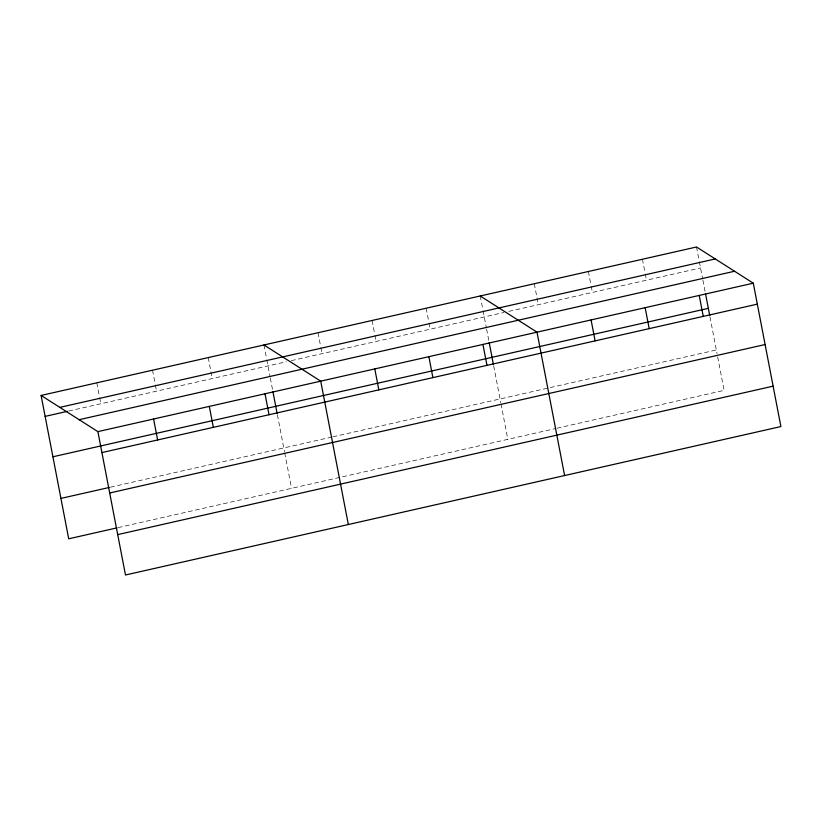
<?xml version="1.0" encoding="UTF-8"?>
<svg xmlns="http://www.w3.org/2000/svg" width="822" height="822" viewBox="0 0 822 822"><rect width="100%" height="100%" fill="white"/><g stroke="black" fill="none" stroke-linecap="round" stroke-linejoin="round"><path stroke-width="0.62" stroke-dasharray="4.11 3.08" d="M68.658 411.062L286.405 361.742M291.327 360.632L503.917 312.483M508.839 311.363L700.549 267.951M110.446 487.189L331.698 437.088M332.92 436.801L716.342 349.967M118.224 527.59L555.764 428.498M556.987 428.221L724.12 390.368L717.277 354.868M696.511 247.001L699.121 260.553M699.358 261.786L702.666 278.966M702.902 280.189L705.255 292.427M709.972 316.912L717.051 353.635M642.444 259.238L645.054 272.801M645.291 274.034L646.472 280.199M588.367 271.486L590.977 285.049M591.213 286.282L592.405 292.437M534.3 283.734L538.328 304.685M480.223 295.982L482.833 309.545M483.069 310.767L486.377 327.947M486.614 329.18L488.977 341.418M493.693 365.903L500.762 402.626M500.999 403.849L507.832 439.349M426.156 308.229L428.765 321.782M429.002 323.015L430.183 329.18M372.078 320.477L374.688 334.03M374.935 335.263L376.116 341.428M318.011 332.725L320.621 346.278M320.857 347.511L322.049 353.676M263.944 344.973L266.554 358.526M266.79 359.759L270.099 376.938M270.335 378.161L272.688 390.399M277.404 414.884L284.474 451.607M284.71 452.84L291.543 488.34M208.233 357.591L212.261 378.541M152.522 370.208L155.132 383.761M155.368 384.994L156.55 391.159M96.811 382.826L99.421 396.379M99.657 397.612L100.849 403.777"/><path stroke-width="1.23" d="M41.1 395.444L696.511 247.001L753.291 283.189L780.9 426.556L125.489 574.999L97.88 431.632L41.1 395.444L68.709 538.811L116.991 527.868M59.842 407.383L715.253 258.94M45.138 416.394L67.414 411.339M79.148 419.693L734.549 271.25M97.88 431.632L753.291 283.189M52.916 456.785L708.328 308.342M101.918 452.583L757.329 304.14M60.931 498.409L109.213 487.477M109.696 492.984L765.107 344.541M117.71 534.608L773.122 386.165M480.223 295.982L537.002 332.18L564.611 475.548M263.944 344.973L320.724 381.161L348.333 524.528M705.492 293.66L709.735 315.689M699.224 295.437L703.252 316.388M645.147 307.685L649.185 328.636M591.08 319.933L595.107 340.883M489.213 342.64L493.457 364.68M482.935 344.428L486.973 365.379M428.868 356.676L432.896 377.627M374.791 368.924L378.829 389.875M272.925 391.632L277.168 413.661M265.013 393.779L269.041 414.73M209.302 406.397L213.34 427.348M153.591 419.015L157.629 439.965"/></g></svg>
